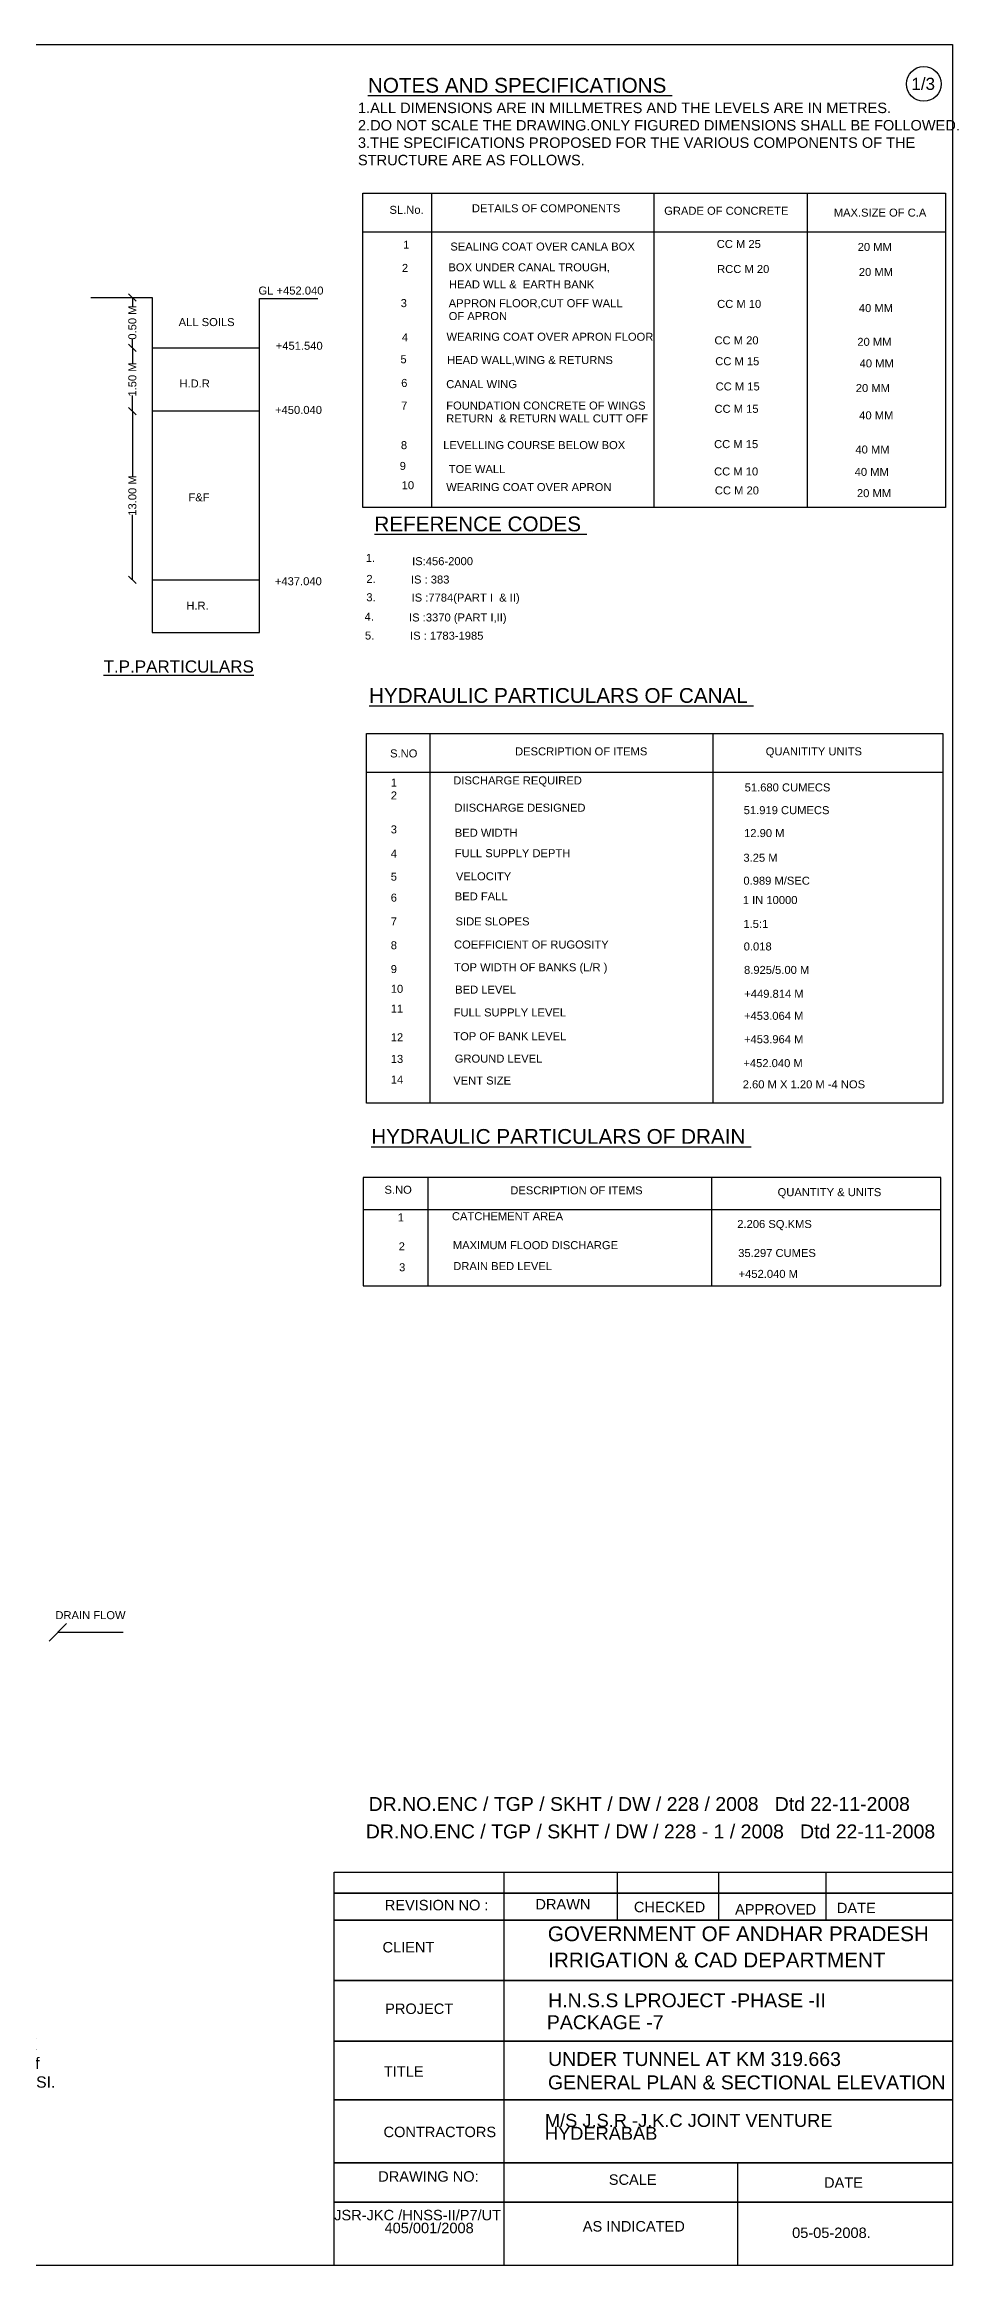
# Model space of a CAD drawing. Header units: millimetres. Extents: x 5124 to 2156454, y 2311 to 45652315.
# Drawn here: x 2130180 to 2156454, y 45588481 to 45652315 of the extents above; entities that cross this region are included whole.
import ezdxf

# ---------------------------------------------------------------- set-up
doc = ezdxf.new("R2010")
doc.units = ezdxf.units.MM
doc.header["$MEASUREMENT"] = 0
doc.layers.add('DRAWING', color=2, linetype='Continuous')
doc.layers.add('TEXT', color=7, linetype='Continuous')
doc.styles.get("Standard").update_dxf_attribs({"font": 'arial.ttf', "height": 230})
doc.dimstyles.get("Standard").update_dxf_attribs({"dimtxt": 230, "dimasz": 215, "dimexe": 0.18, "dimexo": 0.0625, "dimgap": 0.09, "dimtad": 0, "dimdec": 0, "dimzin": 0, "dimdsep": 46, "dimtxsty": 'Standard', "dimblk": 'OBLIQUE', "dimcen": 0.09, "dimse1": 1, "dimse2": 1, "dimadec": 0, "dimazin": 0, "dimtfac": 1, "dimtdec": 0, "dimtofl": 0, "dimtmove": 0, "dimatfit": 3, "dimldrblk": 'OBLIQUE', "dimfxl": 1, "dimtolj": 1, "dimtzin": 0, "dimarcsym": 0})

# ---------------------------------------------------------------- blocks, each defined once
blk = doc.blocks.new('_Oblique')
at = {"color": 0, "linetype": 'ByBlock', "lineweight": -2}
blk.add_line((-0.5, -0.5), (0.5, 0.5), dxfattribs=at)
blk = doc.blocks.new('*D125')
at = {"layer": 'Defpoints', "color": 0, "transparency": 16777216}
for p in [(2133279, 45645044), (2132708, 45643597), (2133279, 45643597)]:
    blk.add_point(p, dxfattribs=at)
at = {"layer": 'TEXT', "color": 0, "lineweight": -2, "transparency": 16777216}
for p, q in [((2132708, 45645044), (2132708, 45644793)), ((2132708, 45643597), (2132708, 45643848))]:
    blk.add_line(p, q, dxfattribs=at)
at = {"layer": 'TEXT', "color": 0, "lineweight": -2, "transparency": 16777216, "xscale": 215, "yscale": 215, "zscale": 215}
for p, rotation in [((2132708, 45645044), 90), ((2132708, 45643597), 270)]:
    blk.add_blockref('_Oblique', p, dxfattribs=dict(at, rotation=rotation))
at = {"layer": 'TEXT', "color": 0, "transparency": 16777216, "insert": (2132708, 45644321), "char_height": 230, "attachment_point": 5, "rotation": 90}
blk.add_mtext('\\A1;0.50 M', dxfattribs=at)
blk = doc.blocks.new('*D126')
at = {"layer": 'Defpoints', "color": 0, "transparency": 16777216}
for p in [(2133279, 45643597), (2132708, 45641773), (2133279, 45641773)]:
    blk.add_point(p, dxfattribs=at)
at = {"layer": 'TEXT', "color": 0, "lineweight": -2, "transparency": 16777216}
for p, q in [((2132708, 45643597), (2132708, 45643146)), ((2132708, 45641773), (2132708, 45642223))]:
    blk.add_line(p, q, dxfattribs=at)
at = {"layer": 'TEXT', "color": 0, "lineweight": -2, "transparency": 16777216, "xscale": 215, "yscale": 215, "zscale": 215}
for p, rotation in [((2132708, 45643597), 90), ((2132708, 45641773), 270)]:
    blk.add_blockref('_Oblique', p, dxfattribs=dict(at, rotation=rotation))
at = {"layer": 'TEXT', "color": 0, "transparency": 16777216, "insert": (2132708, 45642685), "char_height": 230, "attachment_point": 5, "rotation": 90}
blk.add_mtext('\\A1;1.50 M', dxfattribs=at)
blk = doc.blocks.new('*D127')
at = {"layer": 'Defpoints', "color": 0, "transparency": 16777216}
for p in [(2133279, 45641773), (2132708, 45636928), (2133279, 45636928)]:
    blk.add_point(p, dxfattribs=at)
at = {"layer": 'TEXT', "color": 0, "lineweight": -2, "transparency": 16777216}
for p, q in [((2132708, 45641773), (2132708, 45639901)), ((2132708, 45636928), (2132708, 45638799))]:
    blk.add_line(p, q, dxfattribs=at)
at = {"layer": 'TEXT', "color": 0, "lineweight": -2, "transparency": 16777216, "xscale": 215, "yscale": 215, "zscale": 215}
for p, rotation in [((2132708, 45641773), 90), ((2132708, 45636928), 270)]:
    blk.add_blockref('_Oblique', p, dxfattribs=dict(at, rotation=rotation))
at = {"layer": 'TEXT', "color": 0, "transparency": 16777216, "insert": (2132708, 45639350), "char_height": 230, "attachment_point": 5, "rotation": 90}
blk.add_mtext('\\A1;13.00 M', dxfattribs=at)

msp = doc.modelspace()

# ---------------------------------------------------------------- linework, layer by layer
at = {"layer": 'DRAWING', "color": 0}
msp.add_lwpolyline([(2051844.1, 45652314.9), (2156276.1, 45652314.9), (2156276.1, 45588481), (2051844.1, 45588481)], close=True, dxfattribs=at)
at = {"layer": 'TEXT', "color": 0}
for points in [[(2156082.8, 45639011), (2139330.8, 45639011), (2139330.8, 45648035.7), (2156082.8, 45648035.7)], [(2139440.4, 45632514.7), (2156002.4, 45632514.7), (2156002.4, 45621886.8), (2139440.4, 45621886.8)], [(2155944.8, 45619748.9), (2139340.5, 45619748.9), (2139340.5, 45616638), (2155944.8, 45616638)], [(2156276.1, 45588481), (2138508.2, 45588481), (2138508.2, 45599786.1), (2156276.1, 45599786.1)]]:
    msp.add_lwpolyline(points, close=True, dxfattribs=at)
for points in [[(2141306.2, 45648035.7), (2141306.2, 45639011)], [(2147706.8, 45639011), (2147706.8, 45648035.7)], [(2152103.9, 45648035.7), (2152103.9, 45639011)], [(2139330.8, 45646929.2), (2156082.8, 45646929.2)], [(2131515.2, 45645044.5), (2133278.6, 45645044.5), (2133278.6, 45635418), (2136361.4, 45635418), (2136361.4, 45645014.7), (2138035.6, 45645014.7)], [(2133278.6, 45643597.1), (2136361.4, 45643597.1)], [(2136361.4, 45641772.5), (2133278.6, 45641772.5)], [(2133278.6, 45636927.7), (2136361.4, 45636927.7)], [(2141262.8, 45621886.8), (2141262.8, 45632514.7)], [(2149391.2, 45632514.7), (2149391.2, 45621886.8)], [(2139440.4, 45631395.6), (2156002.4, 45631395.6)], [(2141197.3, 45619748.9), (2141197.3, 45616638)], [(2149351.2, 45619748.9), (2149351.2, 45616638)], [(2139340.5, 45618832.8), (2155944.8, 45618832.8)], [(2143383.9, 45599786.1), (2143383.9, 45588481)], [(2146644.8, 45599786.1), (2146644.8, 45598410.4)], [(2149554, 45599786.1), (2149554, 45598410.4)], [(2152636, 45599786.1), (2152636, 45598410.4)], [(2156276.1, 45599186.3), (2138508.2, 45599186.3), (2156276.1, 45599186.3)], [(2156276.1, 45598410.4), (2138508.2, 45598410.4), (2156276.1, 45598410.4)], [(2156276.1, 45596678), (2138508.2, 45596678), (2156276.1, 45596678)], [(2156276.1, 45594928.5), (2138508.2, 45594928.5), (2156276.1, 45594928.5)], [(2156276.1, 45593241.7), (2138508.2, 45593241.7), (2156276.1, 45593241.7)], [(2156276.1, 45591431), (2138508.2, 45591431), (2156276.1, 45591431)], [(2150113.7, 45588481), (2150113.7, 45591431)], [(2156276.1, 45590306.6), (2138508.2, 45590306.6), (2156276.1, 45590306.6)]]:
    msp.add_lwpolyline(points, dxfattribs=at)
msp.add_circle((2155453.1, 45651178.4), 498.9, dxfattribs=at)

# ---------------------------------------------------------------- texts
for s, height, p in [('%%UNOTES AND SPECIFICATIONS ', 425, (2139478.2, 45650928)), ('1/3', 350, (2155097.5, 45651007.1)), ('SL.No.', 230, (2140097.8, 45647446.2)), ('DETAILS OF COMPONENTS ', 230, (2142466, 45647490.8)), ('GRADE OF CONCRETE ', 230, (2147992.8, 45647419.1)), ('MAX.SIZE OF C.A', 230, (2152866.9, 45647366.3)), ('1', 230, (2140490.5, 45646444.5)), ('SEALING COAT OVER CANLA BOX ', 230, (2141846.6, 45646391.1)), ('CC M 25', 230, (2149503.6, 45646465.1)), ('20 MM', 230, (2153554.6, 45646379.2)), ('2', 230, (2140455.4, 45645777.2)), ('BOX UNDER CANAL TROUGH,', 230, (2141791.1, 45645794.2)), ('RCC M 20', 230, (2149514.5, 45645745.4)), ('20 MM', 230, (2153587.4, 45645659.4)), ('GL +452.040', 230, (2136332.9, 45645125.9)), ('HEAD WLL &  EARTH BANK', 230, (2141806, 45645304.1)), ('ALL SOILS', 230, (2134038.6, 45644220)), ('3', 230, (2140420.2, 45644765.8)), ('APPRON FLOOR,CUT OFF WALL', 230, (2141799.2, 45644763)), ('OF APRON', 230, (2141799.2, 45644393.5)), ('CC M 10', 230, (2149514.5, 45644742.1)), ('40 MM', 230, (2153587.4, 45644623.4)), ('4', 230, (2140454.7, 45643784.8)), ('WEARING COAT OVER APRON FLOOR ', 230, (2141737, 45643798.9)), ('CC M 20 ', 230, (2149438.1, 45643695.2)), ('20 MM', 230, (2153543.7, 45643652.9)), ('+451.540', 230, (2136828.4, 45643539.9)), ('5', 230, (2140412.5, 45643152.7)), ('HEAD WALL,WING & RETURNS', 230, (2141752.4, 45643129.4)), ('CC M 15 ', 230, (2149459.9, 45643095.4)), ('40 MM', 230, (2153609.1, 45643033.6)), ('H.D.R', 230, (2134061, 45642455.6)), ('6', 230, (2140433.6, 45642471.4)), ('CANAL WING', 230, (2141728.1, 45642436.6)), ('CC M 15 ', 230, (2149470.8, 45642370.6)), ('20 MM ', 230, (2153500, 45642324.8)), ('+450.040', 230, (2136808.2, 45641695.6)), ('7', 230, (2140433.1, 45641821.1)), ('FOUNDATION CONCRETE OF WINGS', 230, (2141728.1, 45641821.4)), ('CC M 15 ', 230, (2149438, 45641727.2)), ('RETURN  & RETURN WALL CUTT OFF ', 230, (2141728.1, 45641451.9)), ('40 MM', 230, (2153598.2, 45641539.6)), ('8', 230, (2140426.1, 45640683.3)), ('LEVELLING COURSE BELOW BOX', 230, (2141641.9, 45640684.8)), ('CC M 15 ', 230, (2149427.1, 45640713)), ('40 MM', 230, (2153489, 45640558.1)), ('9', 230, (2140390.9, 45640086.3)), ('TOE WALL', 230, (2141802, 45639995.8)), ('CC M 10 ', 230, (2149427.1, 45639927.9)), ('40 MM', 230, (2153467.2, 45639914.7)), ('F&F ', 230, (2134320.2, 45639183.3)), ('10', 230, (2140447.4, 45639532.8)), ('WEARING COAT OVER APRON ', 230, (2141728.1, 45639479)), ('CC M 20', 230, (2149448.9, 45639382.6)), ('20 MM', 230, (2153532.7, 45639304)), ('%%UREFERENCE CODES ', 425, (2139664.6, 45638322.5)), ('1.   ', 230, (2139417, 45637441.5)), ('IS:456-2000', 230, (2140747.6, 45637348.8)), ('+437.040', 230, (2136803.5, 45636772.2)), ('2.', 230, (2139433.4, 45636838.9)), ('IS : 383', 230, (2140713.2, 45636821.5)), ('H.R.', 230, (2134259.2, 45636071.1)), ('3.', 230, (2139431.8, 45636312.1)), ('IS :7784(PART I  & II)', 230, (2140732.8, 45636303.4)), ('4.', 230, (2139382.4, 45635754.8)), ('IS :3370 (PART I,II)', 230, (2140660.2, 45635731.3)), ('5.', 230, (2139392.3, 45635212.4)), ('IS : 1783-1985', 230, (2140689.9, 45635207.4)), ('%%UT.P.PARTICULARS', 350, (2131880.5, 45634261.6)), ('%%UHYDRAULIC PARTICULARS OF CANAL ', 425, (2139509.8, 45633392.2)), ('S.NO', 230, (2140114.8, 45631823.9)), ('DESCRIPTION OF ITEMS ', 230, (2143706.8, 45631882.4)), ('QUANITITY UNITS ', 230, (2150910.4, 45631882.4)), ('1', 230, (2140134.3, 45630985.4)), ('DISCHARGE REQUIRED ', 230, (2141930.9, 45631048.6)), ('51.680 CUMECS ', 230, (2150306, 45630847.1)), ('2', 230, (2140134.3, 45630615.9)), ('DIISCHARGE DESIGNED ', 230, (2141963.7, 45630264)), ('51.919 CUMECS', 230, (2150278.1, 45630193.4)), ('3', 230, (2140134.3, 45629639.8)), ('BED WIDTH ', 230, (2141974.6, 45629544.9)), ('12.90 M', 230, (2150288.6, 45629535)), ('4', 230, (2140134.3, 45628943.7)), ('FULL SUPPLY DEPTH', 230, (2141974.6, 45628957)), ('5', 230, (2140134.3, 45628282.6)), ('VELOCITY', 230, (2142007.4, 45628292.5)), ('3.25 M', 230, (2150269.6, 45628826)), ('6', 230, (2140134.3, 45627679.8)), ('BED FALL', 230, (2141974.6, 45627715.5)), ('0.989 M/SEC', 230, (2150269.6, 45628166)), ('7', 230, (2140134.3, 45626995.4)), ('SIDE SLOPES', 230, (2141996.5, 45626996.4)), ('1 IN 10000', 230, (2150252.2, 45627610.2)), ('1.5:1', 230, (2150269.6, 45626924.1)), ('8', 230, (2140134.3, 45626311)), ('COEFFICIENT OF RUGOSITY', 230, (2141952.7, 45626332)), ('0.018', 230, (2150278.2, 45626276.4)), ('9', 230, (2140134.3, 45625626.5)), ('TOP WIDTH OF BANKS (L/R ) ', 230, (2141952.7, 45625678.5)), ('8.925/5.00 M', 230, (2150287.3, 45625602.4)), ('10', 230, (2140134.3, 45625058.7)), ('11', 230, (2140134.3, 45624491)), ('BED LEVEL ', 230, (2141985.5, 45625035.9)), ('+449.814 M', 230, (2150294.4, 45624915.3)), ('FULL SUPPLY LEVEL ', 230, (2141941.8, 45624380.4)), ('+453.064 M', 230, (2150287.3, 45624282.6)), ('12', 230, (2140134.3, 45623666.5)), ('TOP OF BANK LEVEL', 230, (2141930.9, 45623696.1)), ('+453.964 M', 230, (2150287.3, 45623610.8)), ('13', 230, (2140134.3, 45623044.5)), ('GROUND LEVEL', 230, (2141973, 45623052.9)), ('+452.040 M', 230, (2150269.3, 45622923.1)), ('14', 230, (2140134.3, 45622449.5)), ('VENT SIZE ', 230, (2141930.9, 45622423.6)), ('2.60 M X 1.20 M -4 NOS', 230, (2150249.8, 45622313.7)), ('%%UHYDRAULIC PARTICULARS OF DRAIN ', 425, (2139573.4, 45620719)), ('S.NO', 230, (2139954, 45619284.5)), ('DESCRIPTION OF ITEMS ', 230, (2143570.2, 45619267.2)), ('QUANTITY & UNITS ', 230, (2151252.4, 45619215.4)), ('1', 230, (2140334.7, 45618489.5)), ('CATCHEMENT AREA ', 230, (2141891.9, 45618524.1)), ('2.206 SQ.KMS', 230, (2150093.1, 45618299.4)), ('2', 230, (2140361.9, 45617657.5)), ('MAXIMUM FLOOD DISCHARGE ', 230, (2141919.1, 45617692)), ('35.297 CUMES', 230, (2150120.4, 45617467.4)), ('3', 230, (2140373.1, 45617056.4)), ('DRAIN BED LEVEL', 230, (2141930.3, 45617091)), ('+452.040 M', 230, (2150131.5, 45616866.3)), ('DRAIN FLOW ', 230, (2130495, 45607058.4)), ('DR.NO.ENC / TGP / SKHT / DW / 228 / 2008   Dtd 22-11-2008', 400, (2139496.6, 45601546.2)), ('DR.NO.ENC / TGP / SKHT / DW / 228 - 1 / 2008   Dtd 22-11-2008', 400, (2139417.3, 45600758.4)), ('REVISION NO :', 300, (2139962.5, 45598690.8)), ('DRAWN ', 300, (2144292, 45598716.1)), ('CHECKED', 300, (2147123.5, 45598636.4)), ('APPROVED', 300, (2150031.4, 45598569.9)), ('DATE ', 300, (2152956, 45598609.7)), ('GOVERNMENT OF ANDHAR PRADESH ', 425, (2144647.8, 45597804.3)), ('CLIENT ', 300, (2139898.2, 45597480.3)), ('IRRIGATION & CAD DEPARTMENT ', 425, (2144658.5, 45597050.5)), ('PROJECT ', 300, (2139973.2, 45595712.8)), ('H.N.S.S LPROJECT -PHASE -II', 400, (2144658.5, 45595903.9)), ('PACKAGE -7', 400, (2144621.4, 45595274.3)), ('TITLE ', 300, (2139936, 45593908.9)), ('UNDER TUNNEL AT KM 319.663', 400, (2144656.7, 45594216.6)), ('GENERAL PLAN & SECTIONAL ELEVATION ', 400, (2144652.3, 45593545.7)), ('M/S J.S.R -J.K.C JOINT VENTURE ', 375, (2144565.4, 45592465.1)), ('CONTRACTORS ', 300, (2139926.5, 45592171.5)), ('HYDERABAB ', 375, (2144565.4, 45592095.6)), ('DRAWING NO:', 300, (2139774.2, 45590893.1)), ('SCALE ', 300, (2146401, 45590801.3)), ('DATE ', 300, (2152587.5, 45590716.4)), ('JSR-JKC /HNSS-II/P7/UT', 300, (2138508.2, 45589782.3)), ('405/001/2008', 300, (2139954.8, 45589412)), ('AS INDICATED ', 300, (2145653.2, 45589460.1)), ('05-05-2008.', 300, (2151669.7, 45589273.4))]:
    msp.add_text(s, height=height, dxfattribs=at).set_placement(p)
at = {"layer": 'TEXT', "color": 0, "attachment_point": 1}
for s, insert, char_height, width in [('1.ALL DIMENSIONS ARE IN MILLMETRES AND THE LEVELS ARE IN METRES.\\P2.DO NOT SCALE THE DRAWING.ONLY FIGURED DIMENSIONS SHALL BE FOLLOWED.\\P3.THE SPECIFICATIONS PROPOSED FOR THE VARIOUS COMPONENTS OF THE STRUCTURE ARE AS FOLLOWS.', (2139192, 45650642), 300, 16869.204), ('\\pi1021.3;APPROVED  \\P\\pi528.62;Sd /- XXXXXXXX \\P\\pi451.14;Engineer -In Chief  \\P\\pi25.051;T.G.P ,SRIKALAHASI.', (2125929.9, 45595543.6), 325, 4541.576)]:
    msp.add_mtext(s, dxfattribs=dict(at, insert=insert, char_height=char_height, width=width))

# ---------------------------------------------------------------- dimensions: what is measured, and where the dimension line sits
at = {"layer": 'TEXT', "color": 0}
for base, p1, p2, text, picture, middle in [((2132708.4, 45643597.1), (2133278.6, 45645044.5), (2133278.6, 45643597.1), '0.50 M', '*D125', (2132708.4, 45644320.8)), ((2132707.9, 45641772.5), (2133278.6, 45643597.1), (2133278.6, 45641772.5), '1.50 M', '*D126', (2132707.9, 45642684.8)), ((2132707.9, 45636927.7), (2133278.6, 45641772.5), (2133278.6, 45636927.7), '13.00 M', '*D127', (2132707.9, 45639350.1))]:
    dim = msp.add_linear_dim(base=base, p1=p1, p2=p2, angle=90, text=text, dimstyle='Standard', dxfattribs=at)
    dim.commit()
    dim.dimension.update_dxf_attribs({"geometry": picture, "text_midpoint": middle})

# ---------------------------------------------------------------- leaders
msp.add_leader([(2130566.8, 45606680.3), (2132445.5, 45606680.3)], dimstyle='Standard', override={"dimasz": 500, "dimgap": 0.09, "dimtad": 0}, dxfattribs=at)

doc.saveas('drawing.dxf')
